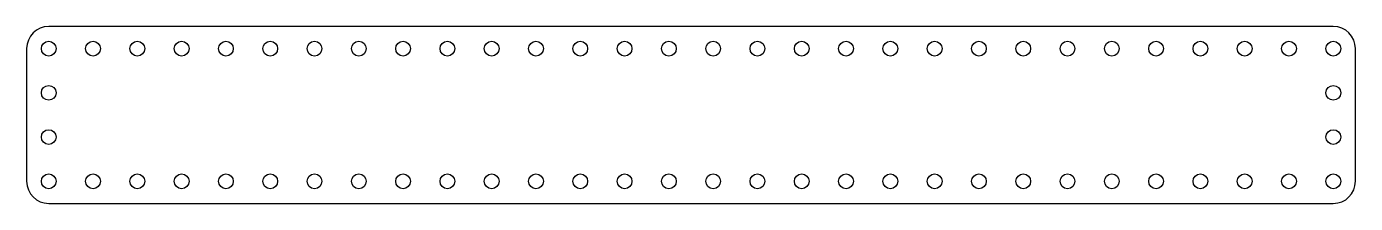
# Model space of a CAD drawing. Header units: millimetres. Extents: x -106 to 164, y 70 to 106.
import ezdxf

# ---------------------------------------------------------------- set-up
doc = ezdxf.new("R2010")
doc.units = ezdxf.units.MM
doc.layers.add('Default', color=7, linetype='Continuous')

msp = doc.modelspace()

# ---------------------------------------------------------------- linework, layer by layer
at = {"layer": 'Default', "color": 7, "linetype": 'Continuous'}
for p, q in [((159.56, 105.56), (-101.44, 105.56)), ((-105.94, 101.06), (-105.94, 74.06)), ((164.06, 74.06), (164.06, 101.06)), ((-101.44, 69.56), (159.56, 69.56))]:
    msp.add_line(p, q, dxfattribs=at)
for centre in [(-101.44, 101.06), (-92.44, 101.06), (-83.44, 101.06), (-74.44, 101.06), (-65.44, 101.06), (-56.44, 101.06), (-47.44, 101.06), (-38.44, 101.06), (-29.44, 101.06), (-20.44, 101.06), (-11.44, 101.06), (-2.44, 101.06), (6.56, 101.06), (15.56, 101.06), (24.56, 101.06), (33.56, 101.06), (42.56, 101.06), (51.56, 101.06), (60.56, 101.06), (69.56, 101.06), (78.56, 101.06), (87.56, 101.06), (96.56, 101.06), (105.56, 101.06), (114.56, 101.06), (123.56, 101.06), (132.56, 101.06), (141.56, 101.06), (150.56, 101.06), (159.56, 101.06), (-101.44, 92.06), (159.56, 92.06), (-101.44, 83.06), (159.56, 83.06), (-101.44, 74.06), (-92.44, 74.06), (-83.44, 74.06), (-74.44, 74.06), (-65.44, 74.06), (-56.44, 74.06), (-47.44, 74.06), (-38.44, 74.06), (-29.44, 74.06), (-20.44, 74.06), (-11.44, 74.06), (-2.44, 74.06), (6.56, 74.06), (15.56, 74.06), (24.56, 74.06), (33.56, 74.06), (42.56, 74.06), (51.56, 74.06), (60.56, 74.06), (69.56, 74.06), (78.56, 74.06), (87.56, 74.06), (96.56, 74.06), (105.56, 74.06), (114.56, 74.06), (123.56, 74.06), (132.56, 74.06), (141.56, 74.06), (150.56, 74.06), (159.56, 74.06)]:
    msp.add_circle(centre, 1.5, dxfattribs=at)
for centre, start, end in [((-101.44, 101.06), 90, 180), ((159.56, 101.06), 0, 90), ((-101.44, 74.06), 180, 270), ((159.56, 74.06), 270, 0)]:
    msp.add_arc(centre, 4.5, start, end, dxfattribs=at)

doc.saveas('drawing.dxf')
